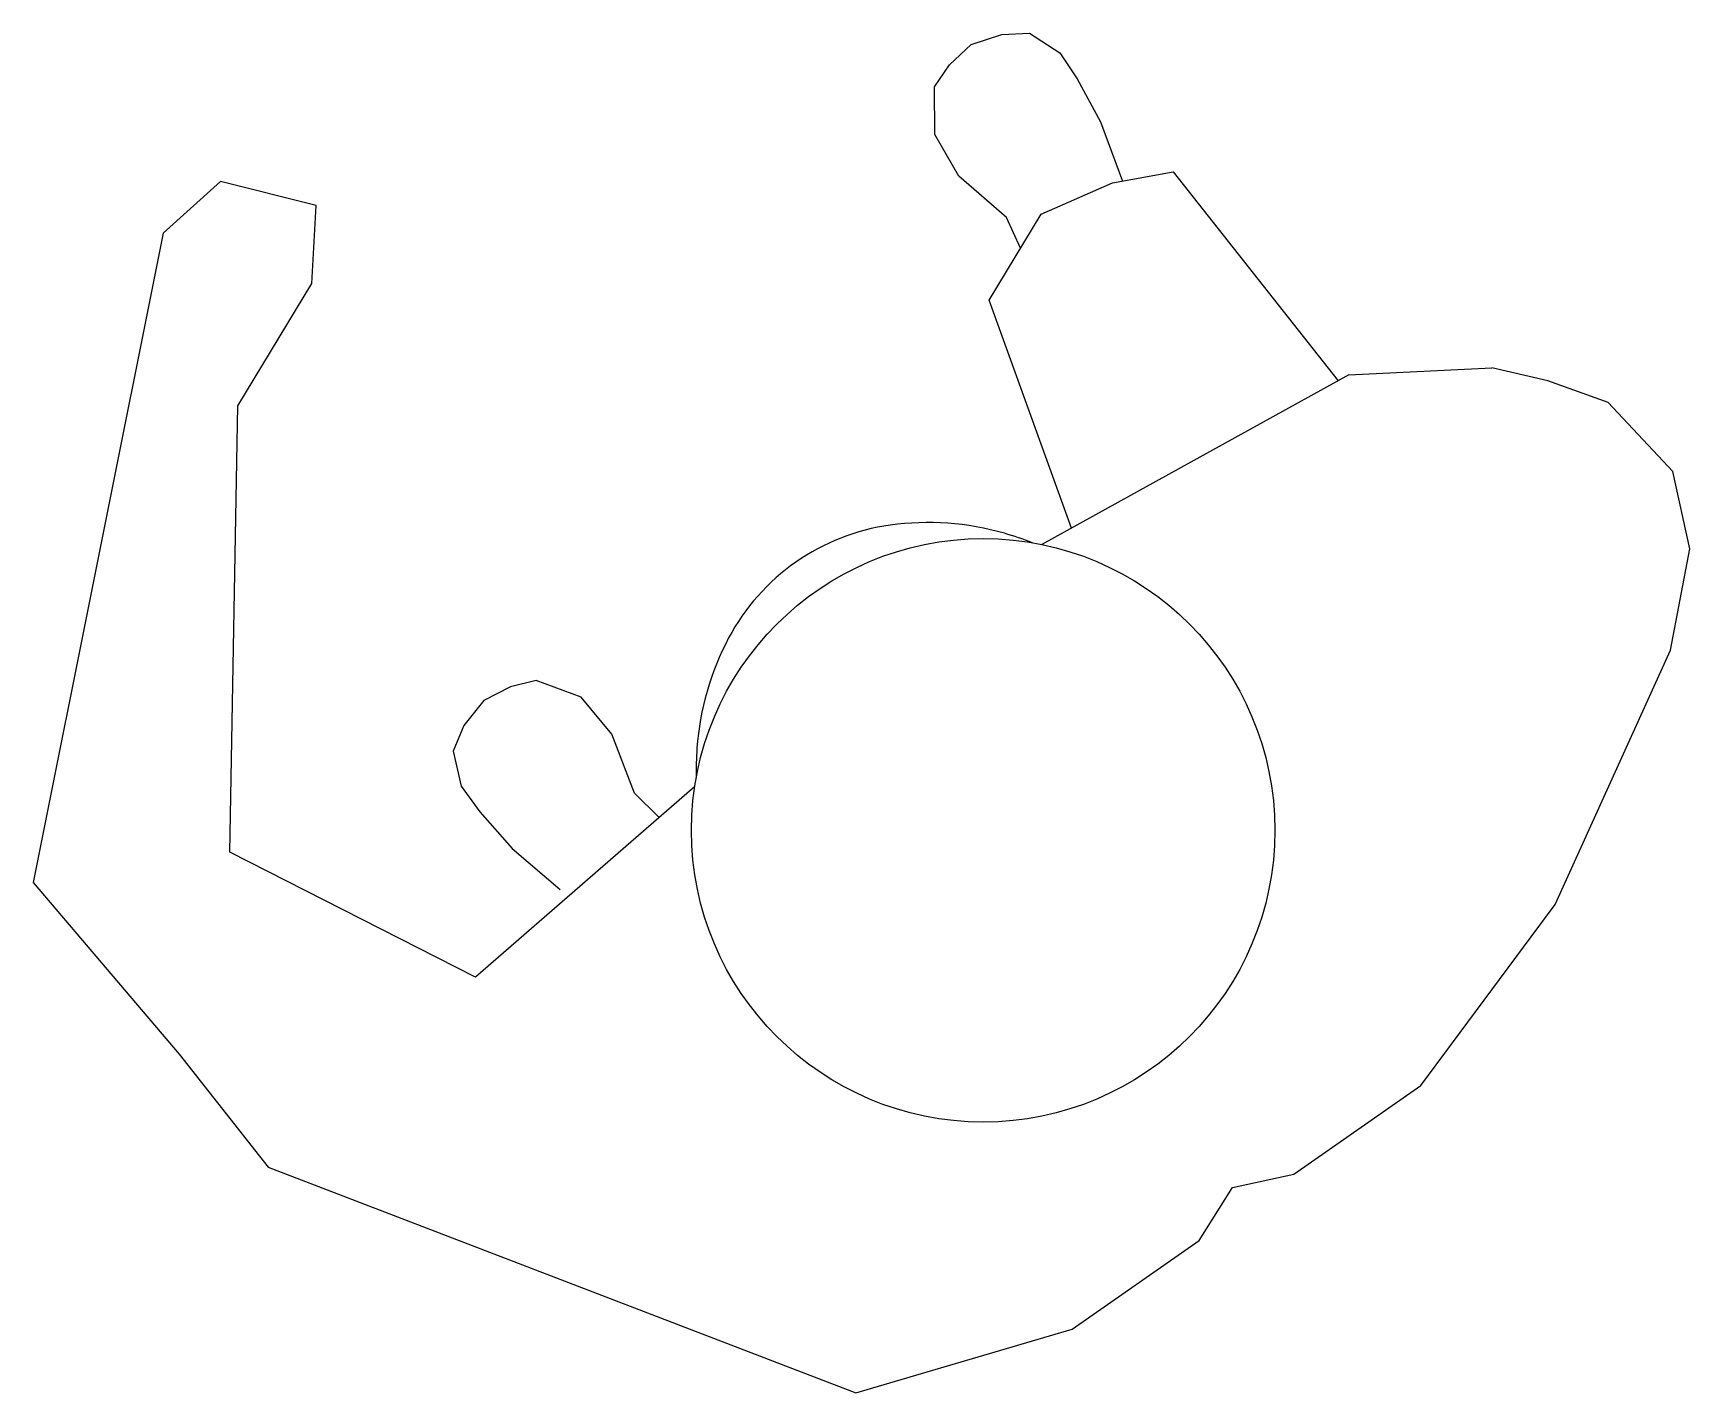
# Model space of a CAD drawing. Header units: millimetres. Extents: x 1029 to 1042.4, y 847.5 to 858.9.
# Drawn here: x 1034.244 to 1034.755, y 851.562 to 851.982 of the extents above; entities that cross this region are included whole.
import ezdxf

# ---------------------------------------------------------------- set-up
doc = ezdxf.new("R2010")
doc.units = ezdxf.units.MM
doc.layers.add('Mobiliario TöjiNN', color=7, linetype='Continuous')

msp = doc.modelspace()

# ---------------------------------------------------------------- linework, layer by layer
at = {"layer": 'Mobiliario TöjiNN'}
for p, q in [((1034.533798428668, 851.9781347580094, 0.3090676842426454), (1034.54323060838, 851.9812410556651, 0.3090676842426454)), ((1034.54323060838, 851.9812410556651, 0.3090676842426454), (1034.551772085591, 851.981636098448, 0.3090676842426454)), ((1034.551772085591, 851.981636098448, 0.3090676842426454), (1034.561087444009, 851.9756079489846, 0.3090676842426454)), ((1034.527075510475, 851.9718140609232, 0.3090676842426454), (1034.533798428668, 851.9781347580094, 0.3090676842426454)), ((1034.561087444009, 851.9756079489846, 0.3090676842426454), (1034.566489001101, 851.9675424382963, 0.3090676842426454)), ((1034.522471983035, 851.9651167090904, 0.3090676842426454), (1034.527075510475, 851.9718140609232, 0.3090676842426454)), ((1034.52258420091, 851.9503390919344, 0.3090676842426454), (1034.522471983035, 851.9651167090904, 0.3090676842426454)), ((1034.566489001101, 851.9675424382963, 0.3090676842426454), (1034.573694111163, 851.9542371933201, 0.3090676842426454)), ((1034.573694111163, 851.9542371933201, 0.3090676842426454), (1034.580496196828, 851.9359995704399, 0.3090676842426454)), ((1034.52998892101, 851.9374886798498, 0.3090676842426454), (1034.52258420091, 851.9503390919344, 0.3090676842426454)), ((1034.577365986228, 851.9354204698327, 0.3090676842426454), (1034.596033636541, 851.9388740507522, 0.3090676842426454)), ((1034.596033636541, 851.9388740507522, 0.3090676842426454), (1034.646994559851, 851.8743496086147, 0.3090676842426454)), ((1034.302192998634, 851.9358900512793, 0.3090676842426454), (1034.284539366422, 851.9199117561748, 0.3090676842426454)), ((1034.331710761168, 851.9284463075612, 0.3090676842426454), (1034.302192998634, 851.9358900512793, 0.3090676842426454)), ((1034.544652492012, 851.9247259336182, 0.3090676842426454), (1034.52998892101, 851.9374886798498, 0.3090676842426454)), ((1034.555346334691, 851.9257914496532, 0.3090676842426454), (1034.577365986228, 851.9354204698327, 0.3090676842426454)), ((1034.330386391338, 851.9044414460393, 0.3090676842426454), (1034.331710761168, 851.9284463075612, 0.3090676842426454)), ((1034.539362401121, 851.8992903650342, 0.3090676842426454), (1034.555346334691, 851.9257914496532, 0.3090676842426454)), ((1034.548991430625, 851.9152551297386, 0.3090676842426454), (1034.544652492012, 851.9247259336182, 0.3090676842426454)), ((1034.284539366422, 851.9199117561748, 0.3090676842426454), (1034.244392043087, 851.7195767432968, 0.3090676842426454)), ((1034.307520382805, 851.8666316954511, 0.3090676842426454), (1034.330386391338, 851.9044414460393, 0.3090676842426454)), ((1034.564683548763, 851.8289211453271, 0.3090676842426454), (1034.539362401121, 851.8992903650342, 0.3090676842426454)), ((1034.6503226607, 851.8761864274588, 0.3090676842426454), (1034.694409864088, 851.878402454892, 0.3090676842426454)), ((1034.711683860802, 851.8743981268997, 0.3090676842426454), (1034.694409864088, 851.878402454892, 0.3090676842426454)), ((1034.6503226607, 851.8761864274588, 0.3090676842426454), (1034.555553912692, 851.8238823849051, 0.3090676842426454)), ((1034.730283442179, 851.8677341389464, 0.3090676842426454), (1034.711683860802, 851.8743981268997, 0.3090676842426454)), ((1034.305109329425, 851.7289654159231, 0.3090676842426454), (1034.307520382805, 851.8666316954511, 0.3090676842426454)), ((1034.750192458166, 851.8464478610354, 0.3090676842426454), (1034.730283442179, 851.8677341389464, 0.3090676842426454)), ((1034.755476903371, 851.8225174338454, 0.3090676842426454), (1034.750192458166, 851.8464478610354, 0.3090676842426454)), ((1034.749453419082, 851.7912874689375, 0.3090676842426454), (1034.755476903371, 851.8225174338454, 0.3090676842426454)), ((1034.713919880515, 851.7128678294998, 0.3090676842426454), (1034.749453419082, 851.7912874689375, 0.3090676842426454)), ((1034.391700847999, 851.7799332593377, 0.3090676842426454), (1034.383452337236, 851.7757967253876, 0.3090676842426454)), ((1034.399573502067, 851.7819502626564, 0.3090676842426454), (1034.391700847999, 851.7799332593377, 0.3090676842426454)), ((1034.413409525101, 851.7767584385476, 0.3090676842426454), (1034.399573502067, 851.7819502626564, 0.3090676842426454)), ((1034.383452337236, 851.7757967253876, 0.3090676842426454), (1034.377289286095, 851.7680100760399, 0.3090676842426454)), ((1034.42292602026, 851.7653830567492, 0.3090676842426454), (1034.413409525101, 851.7767584385476, 0.3090676842426454)), ((1034.377289286095, 851.7680100760399, 0.3090676842426454), (1034.373978400856, 851.7601264905077, 0.3090676842426454)), ((1034.429861706022, 851.7472225427443, 0.3090676842426454), (1034.42292602026, 851.7653830567492, 0.3090676842426454)), ((1034.373978400856, 851.7601264905077, 0.3090676842426454), (1034.376431857643, 851.749305442916, 0.3090676842426454)), ((1034.376431857643, 851.749305442916, 0.3090676842426454), (1034.38214531663, 851.7414577886063, 0.3090676842426454)), ((1034.448467422561, 851.7490846910684, 0.3090676842426454), (1034.380897674208, 851.6904048324877, 0.3090676842426454)), ((1034.437260342142, 851.739888875961, 0.3090676842426454), (1034.429861706022, 851.7472225427443, 0.3090676842426454)), ((1034.38214531663, 851.7414577886063, 0.3090676842426454), (1034.392157558123, 851.730113266754, 0.3090676842426454)), ((1034.380897674208, 851.6904048324877, 0.3090676842426454), (1034.305109329425, 851.7289654159231, 0.3090676842426454)), ((1034.392157558123, 851.730113266754, 0.3090676842426454), (1034.406939511486, 851.7174494163066, 0.3090676842426454)), ((1034.244392043087, 851.7195767432968, 0.3090676842426454), (1034.289491545475, 851.6666890663946, 0.3090676842426454)), ((1034.672461929196, 851.6569921832377, 0.3090676842426454), (1034.713919880515, 851.7128678294998, 0.3090676842426454)), ((1034.289491545475, 851.6666890663946, 0.3090676842426454), (1034.316863139309, 851.6318204873423, 0.3090676842426454)), ((1034.633292309183, 851.6296330167913, 0.3090676842426454), (1034.672461929196, 851.6569921832377, 0.3090676842426454)), ((1034.316863139309, 851.6318204873423, 0.3090676842426454), (1034.498188925057, 851.5621842264566, 0.3090676842426454)), ((1034.614409545024, 851.6255641239022, 0.3090676842426454), (1034.633292309183, 851.6296330167913, 0.3090676842426454)), ((1034.604089821605, 851.6092356823528, 0.3090676842426454), (1034.614409545024, 851.6255641239022, 0.3090676842426454)), ((1034.564920201592, 851.5818765159065, 0.3090676842426454), (1034.604089821605, 851.6092356823528, 0.3090676842426454)), ((1034.498188925057, 851.5621842264566, 0.3090676842426454), (1034.564920201592, 851.5818765159065, 0.3090676842426454))]:
    msp.add_line(p, q, dxfattribs=at)
msp.add_circle((1034.537469295563, 851.7357180698489, 0.3090676842426454), 0.09, dxfattribs=at)
for centre, radius, start, end in [((1034.5204570266, 851.7453744649397, 0.3090676842426454), 0.0852899320521613, 73.95917957339475, 97.86452996275898), ((1034.517926011001, 851.7636978341959, 0.3090676842426454), 0.0667925835702151, 97.8645309348723, 124.9335024467937), ((1034.515764383881, 851.7290531856845, 0.3090676842426454), 0.1022724245728891, 68.82062451701452, 73.95917719193899), ((1034.51792601143, 851.7636978338926, 0.3090676842426454), 0.0667925840645028, 124.933502599599, 152.0024741115397), ((1034.534258571688, 851.7550145578109, 0.3090676842426454), 0.0852899300391684, 152.0024715139309, 175.9078219033102), ((1034.551197775537, 851.7538026751249, 0.3090676842426454), 0.1022724294633086, 175.9078275911413, 181.0463802660629)]:
    msp.add_arc(centre, radius, start, end, dxfattribs=at)

doc.saveas('drawing.dxf')
